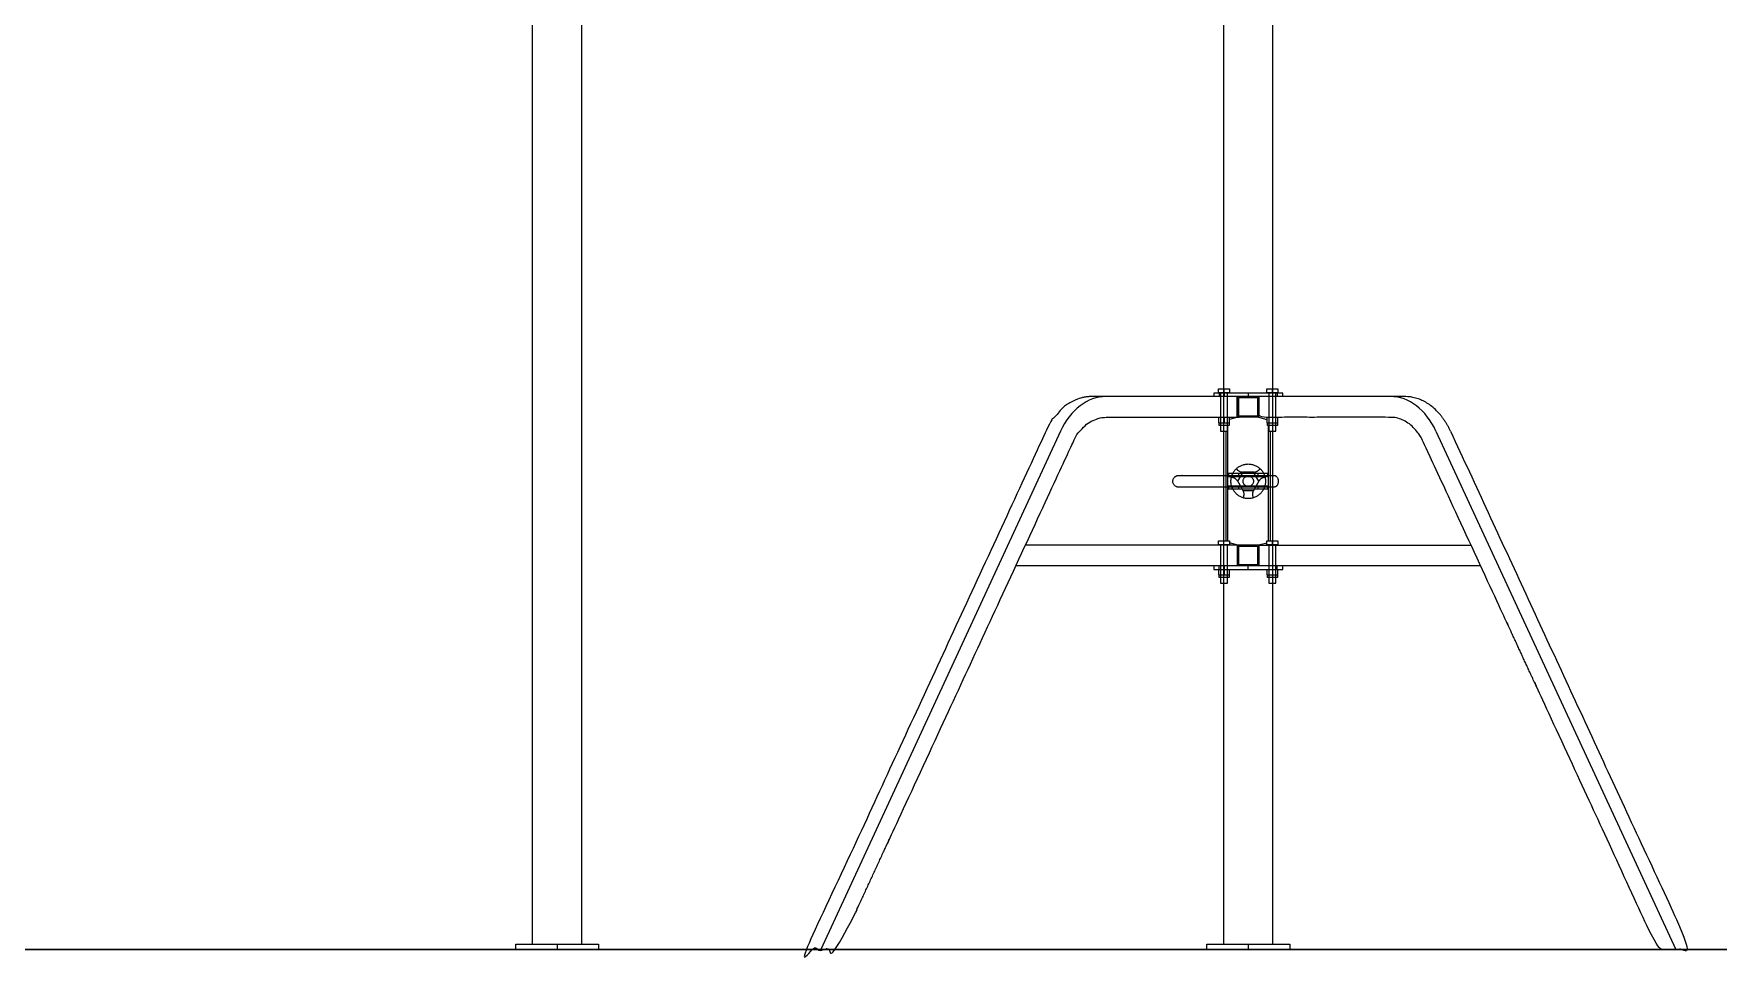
# Model space of a CAD drawing. Header units: millimetres. Extents: x 1924 to 471109, y -30014 to 109986.
# Drawn here: x 436487 to 438925, y 28612 to 29958 of the extents above; entities that cross this region are included whole.
import ezdxf

# ---------------------------------------------------------------- set-up
doc = ezdxf.new("R2010")
doc.units = ezdxf.units.MM
doc.header["$LTSCALE"] = 100
doc.linetypes.add('104', pattern=[4, 2, -2])
doc.layers.add('PERI_HELPLINE', color=140, linetype='Continuous', plot=False)
doc.layers.add('PERI_HIDDEN', color=30, linetype='104', plot=False)
doc.layers.add('podlazi', color=40, linetype='Continuous', lineweight=30, plot=False)
doc.styles.add('PERI-txt-arial', font='arial.ttf')

msp = doc.modelspace()

# ---------------------------------------------------------------- linework, layer by layer
at = {"color": 0, "linetype": 'ByBlock'}
for p, q in [((438202.6, 29438.712), (438202.6, 29438.112)), ((438202.915, 29438.112), (438202.915, 29433.112)), ((438209.915, 29438.712), (438209.915, 29444.512)), ((438209.915, 29438.112), (438209.915, 29433.112)), ((438217.23, 29438.712), (438217.23, 29438.112)), ((438244.915, 29438.112), (438244.915, 29433.112)), ((438272.6, 29438.712), (438272.6, 29438.112)), ((438279.915, 29438.712), (438279.915, 29444.512)), ((438279.915, 29438.112), (438279.915, 29433.112)), ((438286.915, 29438.112), (438286.915, 29433.112)), ((438287.23, 29438.712), (438287.23, 29438.112)), ((438209.915, 29403.112), (438209.915, 29395.072)), ((438229.915, 29403.112), (438217.915, 29399.896)), ((438259.915, 29403.112), (438271.915, 29399.896)), ((438279.915, 29403.112), (438279.915, 29395.072)), ((437973.239, 29383.022), (437626.305, 28633.112)), ((438516.59, 29383.022), (438863.524, 28633.112)), ((438202.463, 29218.712), (438202.463, 29218.112)), ((438209.778, 29218.712), (438209.778, 29224.512)), ((438217.093, 29218.712), (438217.093, 29218.112)), ((438229.915, 29218.112), (438229.915, 29188.112)), ((438259.915, 29218.112), (438259.915, 29188.112)), ((438272.463, 29218.712), (438272.463, 29218.112)), ((438279.778, 29218.712), (438279.778, 29224.512)), ((438287.093, 29218.712), (438287.093, 29218.112)), ((438581.28, 29188.112), (437908.55, 29188.112)), ((438202.915, 29183.112), (438202.915, 29188.112)), ((438209.915, 29188.112), (438209.915, 29175.072)), ((438244.915, 29183.112), (438244.915, 29188.112)), ((438279.915, 29188.112), (438279.915, 29175.072)), ((438286.915, 29183.112), (438286.915, 29188.112))]:
    msp.add_line(p, q, dxfattribs=at)
for points in [[(437209.415, 28641.112), (437209.415, 30335.362), (437209.37, 30350.362), (437209.37, 30459.112)], [(437280.415, 28641.112), (437280.415, 30335.362), (437280.46, 30350.362), (437280.46, 30459.112)], [(438209.415, 28641.112), (438209.415, 30335.362), (438209.37, 30350.362), (438209.37, 30459.112)], [(438280.415, 28641.112), (438280.415, 30335.362), (438280.46, 30350.362), (438280.46, 30459.112)], [(438294.915, 29433.112), (438294.915, 29438.112), (438194.915, 29438.112), (438194.915, 29433.112)], [(438204.915, 29438.112), (438204.915, 29391.212), (438204.915, 29383.112), (438214.915, 29383.112), (438214.915, 29391.212), (438214.915, 29438.112)], [(438259.915, 29433.112), (438259.915, 29403.112), (438229.915, 29403.112), (438229.915, 29433.112)], [(438274.915, 29438.112), (438274.915, 29391.212), (438274.915, 29383.112), (438284.915, 29383.112), (438284.915, 29391.212), (438284.915, 29438.112)], [(438201.915, 29403.112), (438201.915, 29395.072), (438217.915, 29395.072), (438217.915, 29403.112)], [(438271.915, 29403.112), (438271.915, 29395.072), (438287.915, 29395.072), (438287.915, 29403.112)], [(438217.23, 29395.072), (438217.23, 29391.212), (438202.6, 29391.212), (438202.6, 29395.072)], [(438287.23, 29395.072), (438287.23, 29391.212), (438272.6, 29391.212), (438272.6, 29395.072)], [(438229.127, 29188.112), (438229.127, 29218.112), (437922.429, 29218.112)], [(438204.778, 29218.112), (438204.778, 29171.212), (438204.778, 29163.112), (438214.778, 29163.112), (438214.778, 29171.212), (438214.778, 29218.112)], [(438271.778, 29221.29), (438259.915, 29218.112), (438229.915, 29218.112), (438217.778, 29221.364)], [(438260.702, 29188.112), (438260.702, 29218.112), (438567.401, 29218.112)], [(438274.778, 29218.112), (438274.778, 29171.212), (438274.778, 29163.112), (438284.778, 29163.112), (438284.778, 29171.212), (438284.778, 29218.112)], [(438194.915, 29188.112), (438194.915, 29183.112), (438294.915, 29183.112), (438294.915, 29188.112)], [(438201.915, 29183.112), (438201.915, 29175.072), (438217.915, 29175.072), (438217.915, 29183.112)], [(438271.915, 29183.112), (438271.915, 29175.072), (438287.915, 29175.072), (438287.915, 29183.112)], [(438217.23, 29175.072), (438217.23, 29171.212), (438202.6, 29171.212), (438202.6, 29175.072)], [(438287.23, 29175.072), (438287.23, 29171.212), (438272.6, 29171.212), (438272.6, 29175.072)]]:
    msp.add_lwpolyline(points, dxfattribs=at)
for points in [[(438201.915, 29444.512), (438217.915, 29444.512), (438217.915, 29438.712), (438201.915, 29438.712)], [(438258.415, 29431.612), (438258.415, 29404.612), (438231.415, 29404.612), (438231.415, 29431.612)], [(438271.915, 29444.512), (438287.915, 29444.512), (438287.915, 29438.712), (438271.915, 29438.712)], [(438216.415, 29303.612), (438216.415, 29302.112), (438216.415, 29299.612), (438273.415, 29299.612), (438273.415, 29302.112), (438273.415, 29303.612)], [(438201.778, 29224.512), (438217.778, 29224.512), (438217.778, 29218.712), (438201.778, 29218.712)], [(438258.415, 29189.612), (438231.415, 29189.612), (438231.415, 29216.612), (438258.415, 29216.612)], [(438271.778, 29224.512), (438287.778, 29224.512), (438287.778, 29218.712), (438271.778, 29218.712)], [(437304.915, 28641.112), (437304.915, 28633.112), (437184.915, 28633.112), (437184.915, 28641.112)], [(438304.915, 28641.112), (438304.915, 28633.112), (438184.915, 28633.112), (438184.915, 28641.112)]]:
    msp.add_lwpolyline(points, close=True, dxfattribs=at)
for centre, start_param, end_param in [((438038.96, 29323.112), 0, 0.99483767), ((438450.869, 29323.112), 5.28834763, 6.28318531)]:
    msp.add_ellipse(centre, major_axis=(0, 110), ratio=0.71239359, start_param=start_param, end_param=end_param, dxfattribs=at)
for points, weights, knots in [([(438537.644, 29383.022), (438514.471, 29433.112), (438471.923, 29433.112), (438244.915, 29433.112), (438017.907, 29433.112), (437975.359, 29433.112), (437952.186, 29383.022), (437778.719, 29008.067), (437605.252, 28633.112), (437628.52, 28633.112), (437651.788, 28633.112), (437821.476, 28999.897), (437991.163, 29366.683), (438008.016, 29403.112), (438038.96, 29403.112), (438133.975, 29403.112), (438228.99, 29403.112), (438228.99, 29418.112), (438228.99, 29433.112)], [1, 0.878817112662, 1, 1, 1, 0.878817112662, 1, 1, 1, 1, 1, 1, 1, 0.878817112662, 1, 1, 1, 1, 1], [0, 0, 0, 0.99483767, 0.99483767, 1.99483767, 1.99483767, 2.98967535, 2.98967535, 3.98967535, 3.98967535, 4.98967535, 4.98967535, 5.98967535, 5.98967535, 6.98451302, 6.98451302, 7.98451302, 7.98451302, 8.98451302, 8.98451302, 8.98451302]), ([(438537.644, 29383.022), (438711.111, 29008.067), (438884.578, 28633.112), (438861.31, 28633.112), (438838.041, 28633.112), (438668.354, 28999.897), (438498.667, 29366.683), (438481.813, 29403.112), (438450.869, 29403.112), (438355.854, 29403.112), (438260.839, 29403.112), (438260.839, 29418.112), (438260.839, 29433.112)], [1, 1, 1, 1, 1, 1, 1, 0.878817112662, 1, 1, 1, 1, 1], [0, 0, 0, 1, 1, 2, 2, 3, 3, 3.99483767, 3.99483767, 4.99483767, 4.99483767, 5.99483767, 5.99483767, 5.99483767]), ([(438282.27, 29302.112), (438288.28, 29302.112), (438288.28, 29310.612), (438288.28, 29319.112), (438282.27, 29319.112), (438213.261, 29319.112), (438144.253, 29319.112), (438135.753, 29319.112), (438135.753, 29310.612), (438135.753, 29302.112), (438144.253, 29302.112), (438213.261, 29302.112), (438282.27, 29302.112)], [1, 0.707106781187, 1, 0.707106781187, 1, 1, 1, 0.707106781187, 1, 0.707106781187, 1, 1, 1], [0, 0, 0, 1.57079633, 1.57079633, 3.14159265, 3.14159265, 4.14159265, 4.14159265, 5.71238898, 5.71238898, 7.28318531, 7.28318531, 8.28318531, 8.28318531, 8.28318531])]:
    msp.add_rational_spline(points, weights, degree=2, knots=knots, dxfattribs=at)
at = {"layer": 'PERI_HELPLINE'}
for p, q in [((437244.915, 28641.112), (437244.915, 28633.112)), ((438244.915, 28641.112), (438244.915, 28633.112))]:
    msp.add_line(p, q, dxfattribs=at)
for p in [(437244.915, 28633.112), (438244.915, 28633.112), (438244.915, 28633.112)]:
    msp.add_point(p, dxfattribs=at)
at = {"layer": 'PERI_HIDDEN'}
for p, q in [((438229.194, 29311.141), (438237.513, 29296.733)), ((438237.207, 29323.962), (438229.499, 29310.612)), ((438230.849, 29321.612), (438230.849, 29317.612)), ((438230.849, 29303.612), (438230.849, 29299.612)), ((438252.317, 29296.733), (438260.635, 29311.141)), ((438260.33, 29310.612), (438252.622, 29323.962)), ((438258.981, 29321.612), (438258.981, 29317.612)), ((438258.981, 29303.612), (438258.981, 29299.612)), ((438237.207, 29297.262), (438252.622, 29297.262))]:
    msp.add_line(p, q, dxfattribs=at)
for points in [[(438212.817, 29224.512), (438212.817, 29302.112), (438212.817, 29319.112), (438212.817, 29383.112)], [(438215.415, 29224.512), (438215.415, 29302.112), (438215.415, 29319.112), (438215.415, 29391.212)], [(438274.415, 29224.512), (438274.415, 29302.112), (438274.415, 29319.112), (438274.415, 29391.212)], [(438277.013, 29224.512), (438277.013, 29302.112), (438277.013, 29319.112), (438277.013, 29383.112)]]:
    msp.add_lwpolyline(points, dxfattribs=at)
msp.add_lwpolyline([(438261.893, 29328.962, -0.26794919), (438253.233, 29323.962), (438236.596, 29323.962, -0.26794919), (438227.936, 29328.962)], format="xyb", dxfattribs=at)
msp.add_lwpolyline([(438216.415, 29321.612), (438216.415, 29319.112), (438216.415, 29317.612), (438273.415, 29317.612), (438273.415, 29319.112), (438273.415, 29321.612)], close=True, dxfattribs=at)
for radius in [25, 7.525]:
    msp.add_circle((438244.915, 29310.612), radius, dxfattribs=at)
for centre, start, end in [((438220.534, 29306.141), 30, 90), ((438269.296, 29306.141), 90, 150), ((438228.852, 29291.733), 330, 30), ((438260.977, 29291.733), 150, 210)]:
    msp.add_arc(centre, 10, start, end, dxfattribs=at)
at = {"layer": 'podlazi'}
msp.add_line((418944.915, 28633.112), (454544.915, 28633.112), dxfattribs=at)

# ---------------------------------------------------------------- texts
at = {"linetype": 'Continuous', "style": 'PERI-txt-arial'}
for tag, s, flags in [('ART', '131111', 3), ('Faktor', '1', 9)]:
    msp.add_attdef(tag, (437244.915, 28633.112), s, height=1, dxfattribs=dict(at, flags=flags))

doc.saveas('drawing.dxf')
